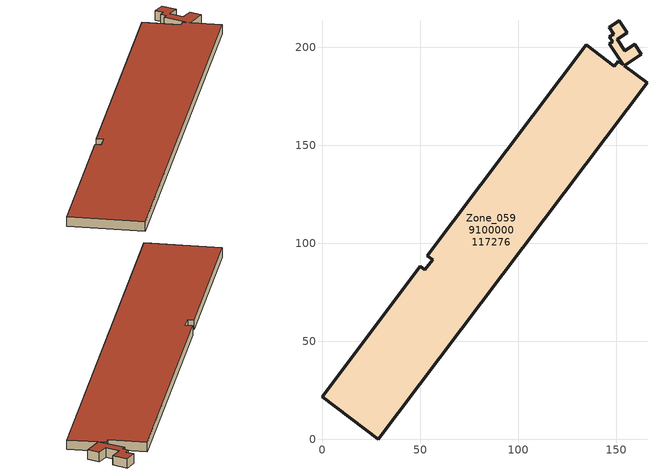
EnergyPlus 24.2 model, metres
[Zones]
Zone_0599100000117276
 floor ground (C_G): 50.17,88.33 52.54,86.54 56.41,91.62 53.7,93.66 134.78,201.18 149.12,190.38 151.04,192.93 153.68,190.95 146.57,201.79 148.29,202.81 146.65,205.32 148.78,206.69 146.46,210.24 151.55,213.57 155.63,207.36 150.62,204.13 154.45,198.13 159.47,201.41 162.81,196.37 154.13,190.61 165.78,181.86 28.73,0 0,21.66 z0.64
 wall outside (C_F): 50.17,88.33 0,21.66 28.73,0 165.78,181.86 154.13,190.61 162.81,196.37 159.47,201.41 154.45,198.13 150.62,204.13 155.63,207.36 151.55,213.57 146.46,210.24 148.78,206.69 146.65,205.32 148.29,202.81 146.57,201.79 153.68,190.95 151.04,192.93 149.12,190.38 134.78,201.18 53.7,93.66 56.41,91.62 52.54,86.54 50.17,88.33 z0.64:5.27
 roof outside (C_R): 0,21.66 28.73,0 165.78,181.86 154.13,190.61 162.81,196.37 159.47,201.41 154.45,198.13 150.62,204.13 155.63,207.36 151.55,213.57 146.46,210.24 148.78,206.69 146.65,205.32 148.29,202.81 146.57,201.79 153.68,190.95 151.04,192.93 149.12,190.38 134.78,201.18 53.7,93.66 56.41,91.62 52.54,86.54 50.17,88.33 z5.27
[BUILDING]
Pand.0599100000117276: North Axis=0; Terrain=City; Loads Convergence Tolerance Value=0.04; Temperature Convergence Tolerance Value=0.4; Solar Distribution=FullExterior; Maximum Number of Warmup Days=25; Minimum Number of Warmup Days=1
[Site:Location]
Rotterdam.The.Hague.AP_ZH_NLD Design_Conditions: Latitude=51.96; Longitude=4.45; Time Zone=1; Elevation=-4.5
[SITE:GROUNDTEMPERATURE:BUILDINGSURFACE]
18, 18, 18, 18, 18, 18, 18, 18, 18, 18, 18, 18
[MATERIAL] Thermal Absorptance=0.9; Solar Absorptance=0.7; Visible Absorptance=0.7
Name | Roughness | Thickness | Conductivity | Density | Specific Heat
G.D.1965 | MediumSmooth | 0.15 | 1 | 540 | 1210
F.D.1965 | Rough | 0.3 | 0.857143 | 1920 | 840
R.D.1965 | MediumRough | 0.2 | 0.08 | 1500 | 1000
[CONSTRUCTION]
C_G: G.D.1965
C_F: F.D.1965
C_R: R.D.1965
[ZONE]
Zone_0599100000117276: Type=1; Multiplier=1; Ceiling Height=Autocalculate; Volume=Autocalculate; Floor Area=autocalculate; Part of Total Floor Area=Yes
[ZONEINFILTRATION:DESIGNFLOWRATE]
Infil_Zone_0599100000117276: Zone or ZoneList or Space or SpaceList=Zone_0599100000117276; Schedule=AlwaysOn; Design Flow Rate Calculation Method=Flow/Area; Flow Rate per Floor Area=0.0042; Constant Term Coefficient=1; Temperature Term Coefficient=0; Velocity Term Coefficient=0; Velocity Squared Term Coefficient=0
[HVACTEMPLATE:ZONE:IDEALLOADSAIRSYSTEM]
Zone_0599100000117276: Maximum Heating Supply Air Temperature=50; Minimum Cooling Supply Air Temperature=13; Maximum Heating Supply Air Humidity Ratio=0.0156; Minimum Cooling Supply Air Humidity Ratio=0.0077; Heating Limit=NoLimit; Cooling Limit=NoLimit; Dehumidification Control Type=ConstantSensibleHeatRatio; Cooling Sensible Heat Ratio=0.7; Dehumidification Setpoint=60; Humidification Control Type=None; Humidification Setpoint=30; Outdoor Air Method=None; Outdoor Air Flow Rate per Person=0.00944; Outdoor Air Flow Rate per Zone Floor Area=0; Outdoor Air Flow Rate per Zone=0; Demand Controlled Ventilation Type=None; Outdoor Air Economizer Type=NoEconomizer; Heat Recovery Type=None; Sensible Heat Recovery Effectiveness=0.7; Latent Heat Recovery Effectiveness=0.65
[ZONECONTROL:THERMOSTAT]
ThermostatControl_Zone_0599100000117276: Zone or ZoneList=Zone_0599100000117276; Control Type Schedule=DualSetpointControlType; Control 1=Thermostat_Zone_0599100000117276; Temperature Difference Between Cutout And Setpoint=0
[THERMOSTATSETPOINT:DUALSETPOINT]
Thermostat_Zone_0599100000117276: Heating Setpoint Temperature Schedule=HeatingSetpoint_Zone_0599100000117276; Cooling Setpoint Temperature Schedule=CoolingSetpoint_Zone_0599100000117276
[SCHEDULE:COMPACT]
HeatingSetpoint_Zone_0599100000117276: Through: 12/31, For: AllDays, Until: 24:00, 21
CoolingSetpoint_Zone_0599100000117276: Through: 12/31, For: AllDays, Until: 24:00, 24
DualSetpointControlType: Through: 12/31, For: AllDays, Until: 24:00, 4
AlwaysOn: Through: 12/31, For: AllDays, Until: 24:00, 1
